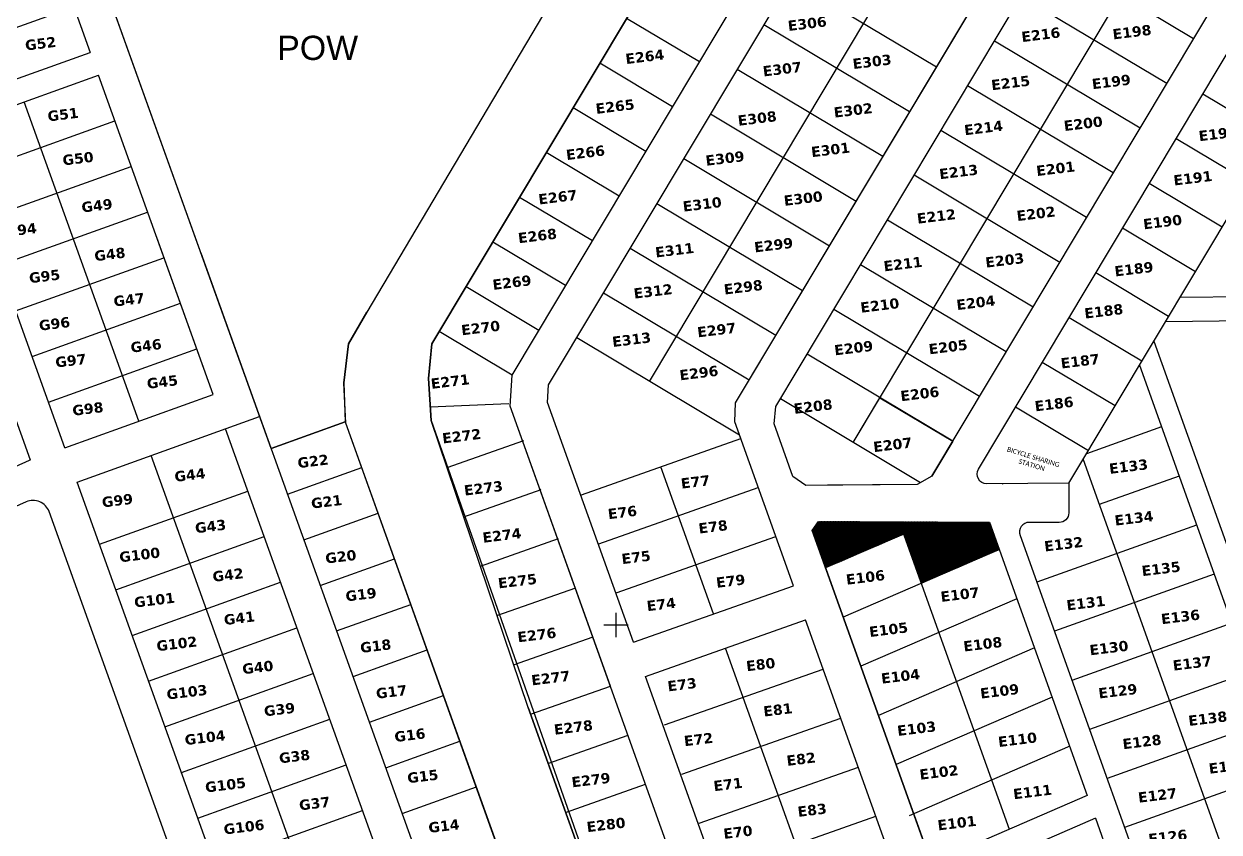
# Model space of a CAD drawing. Header units: millimetres. Extents: x 2359 to 301137, y 976657 to 981112.
# Drawn here: x 299552.7 to 300045.6, y 978915.2 to 979248.6 of the extents above; entities that cross this region are included whole.
import ezdxf
from ezdxf.enums import TextEntityAlignment as Align

# ---------------------------------------------------------------- set-up
doc = ezdxf.new("R2010")
doc.units = ezdxf.units.MM
doc.header["$MEASUREMENT"] = 0
doc.layers.add('Annotation - Text_Pen_No__86', color=7, linetype='Continuous', lineweight=20, true_color=0x5555ff)
for name, color, linetype in [('DESIGNNN', 7, 'Continuous'), ('NEW GRID', 7, 'Continuous'), ('Plines', 1, 'Continuous'), ('PLOTNOS', 7, 'Continuous')]:
    doc.layers.add(name, color=color, linetype=linetype)
doc.styles.get("Standard").update_dxf_attribs({"font": 'arial.ttf'})
pattern_1 = [(45, (20960.45515, 4365.00687), (-0.088388347648, 0.088388347648), [])]

msp = doc.modelspace()

# ---------------------------------------------------------------- hatches: boundary and pattern name
h = msp.add_hatch()
h.set_pattern_fill('ANSI31', color=3)
h.set_pattern_definition(pattern_1)
h.paths.add_polyline_path([(299950.97458, 979043.05489), (299913.74467, 979043.21385), (299922.81411, 979017.8668), (299955.00385, 979031.79401)])
h.paths.add_polyline_path([(300089.73963, 979206.50295), (300071.72592, 979206.34149), (300050.68351, 979171.15319), (300090.874, 979171.5176)])
h = msp.add_hatch()
h.set_pattern_fill('ANSI31', color=3)
h.set_pattern_definition(pattern_1)
h.paths.add_polyline_path([(299915.55569, 979038.15244), (299913.74467, 979043.21385), (299880.38162, 979043.3563), (299877.86342, 979039.60359), (299883.36596, 979024.22523)])

# ---------------------------------------------------------------- linework, layer by layer
at = {"color": 5}
for p, q in [((300021.87871, 979082.3573), (299990.97069, 979071.29809)), ((300029.12193, 979062.11413), (299996.16794, 979050.32285)), ((299956.44523, 979058.94452), (299955.97073, 979058.77474)), ((299913.74467, 979043.21385), (299959.10618, 978916.43858)), ((299950.97458, 979043.05489), (299991.29592, 978930.36579)), ((300036.36515, 979041.87097), (299970.45716, 979018.2884)), ((299877.86342, 979039.60359), (299926.91645, 978902.51137)), ((300043.60836, 979021.6278), (299977.70038, 978998.04523)), ((300043.60836, 979021.6278), (299977.70038, 978998.04523)), ((300050.85158, 979001.38463), (299984.94359, 978977.80207)), ((300058.09479, 978981.14146), (299992.18681, 978957.5589)), ((300065.33801, 978960.8983), (299999.43002, 978937.31573)), ((300072.58123, 978940.65513), (300006.67324, 978917.07256)), ((299994.67193, 978920.93061), (300052.73924, 978758.64545))]:
    msp.add_line(p, q, dxfattribs=at)
msp.add_lwpolyline([(299986.55275, 979405.13078), (299852.32766, 979336.30505), (299720.99397, 979116.68153), (299719.5223, 979102.35198), (299720.67975, 979085.0442), (299855.76472, 978700.64474), (299862.16364, 978682.76119), (299927.49021, 978574.583), (299950.84125, 978567.46436), (300253.67173, 978698.48697)], dxfattribs=at)
at = {"color": 2}
msp.add_lwpolyline([(299518.8794, 979214.92996), (299466.17032, 979361.75555, -0.414213562), (299468.58357, 979366.87182), (299522.23138, 979386.13091, -0.414213562), (299527.34765, 979383.71766), (299580.05673, 979236.89208)], format="xyb", dxfattribs=at)
msp.add_lwpolyline([(299654.65613, 979073.4838), (299585.7729, 979265.36384), (299825.36253, 979351.37439), (299694.07191, 979129.69996), (299686.612, 979116.60758), (299684.61035, 979100.61546), (299685.24479, 979084.46486)], close=True)
for points in [[(299643.97415, 979103.23936), (299579.01532, 979284.18763)], [(299512.12183, 979233.75375), (299573.29916, 979255.71587)], [(299518.8794, 979214.92996), (299580.05673, 979236.89208)], [(299522.25819, 979205.51806), (299583.43552, 979227.48018)], [(299630.73854, 979095.71363), (299583.43552, 979227.48018)], [(299600.14988, 979084.73257), (299552.84685, 979216.49912)], [(299569.56121, 979073.75151), (299522.25819, 979205.51806)], [(299529.01577, 979186.69427), (299590.19309, 979208.65639)], [(299555.44337, 979068.68333), (299508.14035, 979200.44988)], [(299535.77334, 979167.87048), (299596.95067, 979189.83259)], [(299542.53091, 979149.04668), (299603.70824, 979171.0088)], [(299549.28849, 979130.22289), (299610.46582, 979152.18501)], [(299805.23429, 978654.03565), (299625.74585, 979154.01582)], [(299556.04606, 979111.3991), (299617.22339, 979133.36122)], [(299562.80364, 979092.57531), (299623.98097, 979114.53742)], [(299574.62939, 979059.63367), (299649.92457, 979086.66397)], [(299732.86991, 978811.21811), (299635.80672, 979081.59578)], [(299654.65613, 979073.4838), (299685.24479, 979084.46486)], [(299555.44337, 979068.68333), (299554.88603, 979068.48325), (299495.98694, 979041.9275)], [(299702.28125, 978800.23705), (299605.21806, 979070.61473)], [(299661.41371, 979054.66), (299692.00237, 979065.64106)], [(299671.69258, 978789.25599), (299574.62939, 979059.63367)], [(299583.84411, 979033.9653), (299645.02144, 979055.92742)], [(299668.17128, 979035.83621), (299698.75994, 979046.81727)], [(299590.60169, 979015.1415), (299651.77901, 979037.10362)], [(299674.92885, 979017.01242), (299705.51752, 979027.99348)], [(299597.35926, 978996.31771), (299658.53659, 979018.27983)], [(299681.68643, 978998.18862), (299712.27509, 979009.16968)], [(299604.11684, 978977.49392), (299665.29416, 978999.45604)], [(299688.444, 978979.36483), (299719.03267, 978990.34589)], [(299610.87441, 978958.67013), (299672.05174, 978980.63224)], [(299695.20158, 978960.54104), (299725.79024, 978971.5221)], [(299617.63198, 978939.84633), (299678.80931, 978961.80845)], [(299701.95915, 978941.71724), (299732.54782, 978952.6983)], [(299624.38956, 978921.02254), (299685.56689, 978942.98466)], [(299708.71673, 978922.89345), (299739.30539, 978933.87451)], [(299631.14713, 978902.19875), (299692.32446, 978924.16086)]]:
    msp.add_lwpolyline(points, dxfattribs=at)
for points in [[(299630.73854, 979095.71363), (299607.47423, 979160.51833)], [(299891.2198, 978569.55245), (299833.91144, 978670.34141), (299745.58323, 978916.12091), (299685.43801, 979083.92665), (299684.61035, 979100.61546), (299686.612, 979116.60758), (299694.07191, 979129.69996)], [(299569.56121, 979073.75151), (299630.73854, 979095.71363)], [(299833.91144, 978670.34141), (299685.43801, 979083.92665)]]:
    msp.add_lwpolyline(points)
msp.add_lwpolyline([(299678.93294, 978603.9473), (299685.15302, 978603.01295), (299712.78719, 978618.72568), (299714.91288, 978624.46757), (299563.07112, 979047.4356, 0.437520368), (299553.60563, 979051.45182), (299354.61748, 978961.73432, 0.515160239), (299352.39956, 978950.55293)], format="xyb", close=True)
at = {"layer": 'DESIGNNN', "color": 5}
for p, q in [((300029.63873, 979135.96093), (300199.53345, 979137.50139)), ((299877.86342, 979039.60359), (299880.38162, 979043.3563)), ((299880.38162, 979043.3563), (299950.97458, 979043.05489)), ((299926.91645, 978902.51137), (299877.86342, 979039.60359)), ((299915.55569, 979038.15244), (299883.36596, 979024.22523)), ((299955.00385, 979031.79401), (299890.62437, 979003.93959)), ((299962.26226, 979011.50836), (299897.88279, 978983.65395)), ((299969.52067, 978991.22272), (299905.1412, 978963.3683)), ((299976.77909, 978970.93708), (299912.39962, 978943.08266)), ((299984.0375, 978950.65143), (299917.78421, 978921.98629)), ((299991.29592, 978930.36579), (299926.32158, 978902.254)), ((299994.67193, 978920.93061), (299930.29245, 978893.07619))]:
    msp.add_line(p, q, dxfattribs=at)
at = {"layer": 'DESIGNNN', "color": 7}
msp.add_line((300023.62593, 979125.906), (300119.8391, 979126.77838), dxfattribs=at)
at = {"layer": 'DESIGNNN', "color": 5}
for points in [[(299921.15779, 979058.62823), (299875.21621, 979058.21645), (299869.8688, 979061.94677), (299862.11605, 979083.61396), (299862.8214, 979090.81314), (300028.6719, 979368.1576), (300034.28978, 979373.40473), (300141.09975, 979427.75801), (300146.45886, 979425.99709), (300196.48904, 979326.30652), (300197.20146, 979322.52688), (300196.69738, 979226.46198), (300192.53601, 979222.57671), (300094.47186, 979221.61261), (300094.47186, 979221.61261), (300094.47186, 979221.61261)], [(299862.8214, 979090.81314), (300028.6719, 979368.1576), (300034.28978, 979373.40473), (300113.47083, 979413.69825)], [(299720.99397, 979116.68153), (299852.32766, 979336.30505), (299986.55275, 979405.13078)], [(299894.71636, 979075.95409), (300055.5873, 979344.97144), (300129.34447, 979382.50486)], [(299794.61088, 978975.44634), (299753.29506, 979090.91481), (299754.04184, 979103.75043), (299876.26999, 979308.14716), (299880.01396, 979311.16857), (300002.52243, 979373.98644)], [(299848.33809, 979077.59587), (299845.90403, 979084.39852), (299846.207, 979092.2563), (299996.5614, 979343.6873)], [(299894.71636, 979075.95409), (300055.5873, 979344.97144)], [(299927.21055, 979062.09709), (300085.6261, 979327.0084)], [(299769.09738, 979099.70047), (299886.96954, 979296.81286)], [(300035.09954, 979242.51508), (299975.02195, 979278.44116)], [(299810.73056, 979101.12621), (299910.04051, 979267.19783)], [(299929.04487, 979230.78239), (299868.96728, 979266.70847)], [(299846.207, 979092.2563), (299947.04713, 979260.88678)], [(300024.0651, 979224.06267), (299963.98751, 979259.98875)], [(299831.28291, 979232.91725), (299801.24411, 979250.88029)], [(299918.01043, 979212.32999), (299857.93284, 979248.25607)], [(300013.03066, 979205.61027), (299952.95307, 979241.53635)], [(299820.24847, 979214.46485), (299790.20967, 979232.42788)], [(299906.97599, 979193.87759), (299846.8984, 979229.80367)], [(300001.99623, 979187.15787), (299941.91864, 979223.08395)], [(300068.96809, 979201.72968), (300038.92929, 979219.69272)], [(299809.21403, 979196.01244), (299779.17523, 979213.97548)], [(299895.94155, 979175.42518), (299835.86396, 979211.35126)], [(299990.96179, 979168.70547), (299930.8842, 979204.63154)], [(300057.93365, 979183.27728), (300027.89485, 979201.24032)], [(299798.17959, 979177.56004), (299768.14079, 979195.52308)], [(299884.90711, 979156.97278), (299824.82952, 979192.89886)], [(299979.92735, 979150.25306), (299919.84976, 979186.17914)], [(300046.89921, 979164.82488), (300016.86042, 979182.78792)], [(299787.14515, 979159.10764), (299757.10636, 979177.07068)], [(299873.87267, 979138.52038), (299813.79508, 979174.44646)], [(299968.89291, 979131.80066), (299908.81532, 979167.72674)], [(300035.86477, 979146.37247), (300005.82598, 979164.33551)], [(299776.11071, 979140.65523), (299746.07192, 979158.61827)], [(299862.83824, 979120.06798), (299802.76064, 979155.99405)], [(299957.85847, 979113.34826), (299897.78088, 979149.27434)], [(300024.83033, 979127.92007), (299994.79154, 979145.88311)], [(299765.07627, 979122.20283), (299735.03748, 979140.16587)], [(299851.8038, 979101.61557), (299791.72621, 979137.54165)], [(299946.82403, 979094.89585), (299886.74644, 979130.82193)], [(300013.7959, 979109.46767), (299983.7571, 979127.43071)], [(299754.04184, 979103.75043), (299724.00304, 979121.71347)], [(299760.61382, 978966.57019), (299720.67975, 979085.0442), (299719.5223, 979102.35198), (299720.99397, 979116.68153)], [(299847.8641, 979078.92055), (299780.69177, 979119.08925)], [(299935.78959, 979076.44345), (299875.712, 979112.36953)], [(300002.76146, 979091.01527), (299972.72266, 979108.97831)], [(300012.78388, 979107.77532), (300079.82444, 978920.41196)], [(299720.30812, 979090.60136), (299752.69578, 979092.0932)], [(299940.00108, 978621.57221), (299893.93663, 978697.8531), (299753.29506, 979090.91481)], [(299804.04998, 978993.59059), (299768.70256, 979092.37872)], [(299922.45061, 979059.36915), (299864.67757, 979093.91713)], [(299894.71636, 979075.95409), (299905.7508, 979094.40649), (299935.78959, 979076.44345), (299927.21055, 979062.09709), (299921.15779, 979058.62823), (299884.15727, 979058.29659)], [(299991.72702, 979072.56286), (299961.68822, 979090.5259)], [(299870.06797, 979016.86571), (299845.90403, 979084.39852)], [(299727.2105, 979065.66916), (299758.86733, 979076.83001)], [(299782.60385, 979054.42079), (299848.33809, 979077.59587)], [(299837.05897, 979005.22815), (299815.32909, 979065.95831)], [(299989.52676, 979068.88346), (300046.87045, 978908.62068)], [(299734.07854, 979045.29348), (299766.01604, 979056.55327)], [(299789.75256, 979034.14406), (299855.58138, 979057.35248)], [(299796.90127, 979013.86732), (299862.82468, 979037.1091)], [(299740.94658, 979024.91779), (299773.16475, 979036.27654)], [(299926.91645, 978902.51137), (299880.08845, 979033.38513)], [(299804.04998, 978993.59059), (299870.06797, 979016.86571)], [(299747.81462, 979004.5421), (299780.31346, 979015.9998)], [(299809.10344, 978979.4673), (299875.12143, 979002.74242)], [(299925.8245, 978861.0387), (299875.12143, 979002.74242)], [(299754.68266, 978984.16641), (299787.46217, 978995.72307)], [(299892.8155, 978849.40114), (299842.11244, 978991.10486)], [(299816.91425, 978959.42399), (299882.36473, 978982.49903)], [(299859.8065, 978837.76358), (299809.10344, 978979.4673)], [(299859.8065, 978837.76358), (299809.10344, 978979.4673)], [(299859.8065, 978837.76358), (299809.10344, 978979.4673)], [(299761.60188, 978963.80878), (299794.61088, 978975.44634)], [(299909.65186, 978604.12259), (299862.16364, 978682.76119), (299760.61382, 978966.57019)], [(299824.06296, 978939.14726), (299889.60802, 978962.25564)], [(299768.84518, 978943.56539), (299801.85417, 978955.20295)], [(299831.21167, 978918.87052), (299896.85132, 978942.01225)], [(299776.08847, 978923.322), (299809.09747, 978934.95956)], [(299838.36038, 978898.59379), (299904.09461, 978921.76887)]]:
    msp.add_lwpolyline(points, dxfattribs=at)
at = {"layer": 'DESIGNNN', "color": 7}
for points in [[(299804.04998, 978993.59059), (299768.70256, 979092.37872), (299769.09738, 979099.70047), (299886.96954, 979296.81286), (299889.9643, 979299.41374), (299989.98876, 979350.70263)], [(299983.72956, 979059.18907), (300071.72829, 979206.34544)], [(299804.04998, 978993.59059), (299768.70256, 979092.37872)]]:
    msp.add_lwpolyline(points, dxfattribs=at)
for points in [[(299983.72956, 979059.18907), (299949.85578, 979058.88545, -0.585481484), (299946.38692, 979064.93821), (300091.79515, 979308.09796)], [(300018.76428, 979117.77608), (300115.19883, 978848.26313, 0.855359727), (300128.78595, 978850.84824), (300119.8391, 979126.77838)]]:
    msp.add_lwpolyline(points, format="xyb", dxfattribs=at)
at = {"layer": 'DESIGNNN', "color": 5}
msp.add_lwpolyline([(299983.72956, 979059.18907), (299983.67716, 979046.9153, -0.414213562), (299979.66011, 979042.93242), (299967.31707, 979042.98512, 0.520192063), (299963.53382, 979037.63758), (300013.91646, 978896.8294)], format="xyb", dxfattribs=at)
at = {"layer": 'NEW GRID', "color": 7}
for points in [[(299796.86685, 979005.6938), (299796.86685, 978995.6938)], [(299791.86685, 979000.6938), (299801.86685, 979000.6938)]]:
    msp.add_lwpolyline(points, dxfattribs=at)
at = {"layer": 'Plines', "color": 5}
msp.add_lwpolyline([(299760.61382, 978966.57019), (299862.16364, 978682.76119), (299927.49021, 978574.583), (299950.84125, 978567.46436), (300253.67173, 978698.48697), (300257.21256, 978711.5253), (300254.68222, 978979.51847)], dxfattribs=at)

# ---------------------------------------------------------------- texts
at = {"layer": 'Annotation - Text_Pen_No__86', "color": 7, "linetype": 'Continuous', "lineweight": 20, "char_height": 4.2341379, "attachment_point": 2, "rotation": 7.0324342}
for s, insert in [('\\A1;{\\fVerdana|b1|i0|c0|p34;E306}', (299875.49585, 979250.87068)), ('\\A1;{\\fVerdana|b1|i0|c0|p34;E216}', (299971.84011, 979246.30187)), ('\\A1;{\\fVerdana|b1|i0|c0|p34;E198}', (300009.4462, 979247.39421)), ('\\A1;{\\fVerdana|b1|i0|c0|p34;G52}', (299559.30657, 979242.61456)), ('\\A1;{\\fVerdana|b1|i0|c0|p34;E264}', (299808.5211, 979237.22111)), ('\\A1;{\\fVerdana|b1|i0|c0|p34;E303}', (299902.23551, 979235.16933)), ('\\A1;{\\fVerdana|b1|i0|c0|p34;E307}', (299865.17825, 979232.11057)), ('\\A1;{\\fVerdana|b1|i0|c0|p34;E215}', (299959.37765, 979226.42147)), ('\\A1;{\\fVerdana|b1|i0|c0|p34;E199}', (300000.91924, 979226.85841)), ('\\A1;{\\fVerdana|b1|i0|c0|p34;G51}', (299568.56258, 979213.35639)), ('\\A1;{\\fVerdana|b1|i0|c0|p34;E265}', (299796.23161, 979216.66857)), ('\\A1;{\\fVerdana|b1|i0|c0|p34;E302}', (299894.45304, 979215.11682)), ('\\A1;{\\fVerdana|b1|i0|c0|p34;E308}', (299854.86233, 979211.77378)), ('\\A1;{\\fVerdana|b1|i0|c0|p34;E200}', (299989.33135, 979209.5996)), ('\\A1;{\\fVerdana|b1|i0|c0|p34;E214}', (299948.22702, 979207.85187)), ('\\A1;{\\fVerdana|b1|i0|c0|p34;E192}', (300044.94829, 979205.39653)), ('\\A1;{\\fVerdana|b1|i0|c0|p34;E301}', (299885.11298, 979198.81953)), ('\\A1;{\\fVerdana|b1|i0|c0|p34;E266}', (299784.02854, 979197.62199)), ('\\A1;{\\fVerdana|b1|i0|c0|p34;E309}', (299841.57189, 979195.27363)), ('\\A1;{\\fVerdana|b1|i0|c0|p34;E213}', (299937.95096, 979189.7192)), ('\\A1;{\\fVerdana|b1|i0|c0|p34;E201}', (299977.96203, 979191.03001)), ('\\A1;{\\fVerdana|b1|i0|c0|p34;E191}', (300034.55809, 979187.1153)), ('\\A1;{\\fVerdana|b1|i0|c0|p34;E267}', (299772.62711, 979179.28745)), ('\\A1;{\\fVerdana|b1|i0|c0|p34;E300}', (299873.84113, 979178.73127)), ('\\A1;{\\fVerdana|b1|i0|c0|p34;G49}', (299582.55304, 979175.7756)), ('\\A1;{\\fVerdana|b1|i0|c0|p34;E310}', (299832.17176, 979176.34805)), ('\\A1;{\\fVerdana|b1|i0|c0|p34;E212}', (299928.76811, 979171.36807)), ('\\A1;{\\fVerdana|b1|i0|c0|p34;E202}', (299969.87239, 979172.46038)), ('\\A1;{\\fVerdana|b1|i0|c0|p34;E190}', (300022.05897, 979169.04307)), ('\\A1;{\\fVerdana|b1|i0|c0|p34;G94}', (299551.30165, 979165.79037)), ('\\A1;{\\fVerdana|b1|i0|c0|p34;E268}', (299764.224, 979163.30683)), ('\\A1;{\\fVerdana|b1|i0|c0|p34;E299}', (299861.63497, 979159.52534)), ('\\A1;{\\fVerdana|b1|i0|c0|p34;G48}', (299587.87781, 979155.69251)), ('\\A1;{\\fVerdana|b1|i0|c0|p34;E311}', (299820.80738, 979157.42249)), ('\\A1;{\\fVerdana|b1|i0|c0|p34;E211}', (299914.99375, 979151.70614)), ('\\A1;{\\fVerdana|b1|i0|c0|p34;E203}', (299956.9726, 979153.2354)), ('\\A1;{\\fVerdana|b1|i0|c0|p34;E189}', (300010.25121, 979149.60386)), ('\\A1;{\\fVerdana|b1|i0|c0|p34;G95}', (299560.95399, 979146.62756)), ('\\A1;{\\fVerdana|b1|i0|c0|p34;E269}', (299753.70186, 979144.06255)), ('\\A1;{\\fVerdana|b1|i0|c0|p34;E312}', (299811.92131, 979140.45115)), ('\\A1;{\\fVerdana|b1|i0|c0|p34;E298}', (299849.11956, 979142.14064)), ('\\A1;{\\fVerdana|b1|i0|c0|p34;G47}', (299595.77936, 979136.9778)), ('\\A1;{\\fVerdana|b1|i0|c0|p34;E210}', (299905.43529, 979134.637)), ('\\A1;{\\fVerdana|b1|i0|c0|p34;E204}', (299945.0438, 979135.73636)), ('\\A1;{\\fVerdana|b1|i0|c0|p34;E188}', (299997.80312, 979132.21958)), ('\\A1;{\\fVerdana|b1|i0|c0|p34;G96}', (299565.05108, 979127.0356)), ('\\A1;{\\fVerdana|b1|i0|c0|p34;E270}', (299740.78007, 979125.33173)), ('\\A1;{\\fVerdana|b1|i0|c0|p34;E297}', (299838.14551, 979124.4763)), ('\\A1;{\\fVerdana|b1|i0|c0|p34;E313}', (299803.05172, 979120.51672)), ('\\A1;{\\fVerdana|b1|i0|c0|p34;G46}', (299602.80298, 979117.97065)), ('\\A1;{\\fVerdana|b1|i0|c0|p34;E209}', (299894.65297, 979117.04726)), ('\\A1;{\\fVerdana|b1|i0|c0|p34;E205}', (299933.60133, 979117.487)), ('\\A1;{\\fVerdana|b1|i0|c0|p34;G97}', (299571.78206, 979111.8299)), ('\\A1;{\\fVerdana|b1|i0|c0|p34;E187}', (299988.06128, 979111.63257)), ('\\A1;{\\fVerdana|b1|i0|c0|p34;E296}', (299830.81733, 979106.74769)), ('\\A1;{\\fVerdana|b1|i0|c0|p34;G45}', (299609.5339, 979103.05738)), ('\\A1;{\\fVerdana|b1|i0|c0|p34;E271}', (299728.25085, 979103.2364)), ('\\A1;{\\fVerdana|b1|i0|c0|p34;E206}', (299921.93882, 979098.13826)), ('\\A1;{\\fVerdana|b1|i0|c0|p34;G98}', (299578.80568, 979091.94549)), ('\\A1;{\\fVerdana|b1|i0|c0|p34;E208}', (299877.91759, 979092.92525)), ('\\A1;{\\fVerdana|b1|i0|c0|p34;E186}', (299977.3117, 979093.95458)), ('\\A1;{\\fVerdana|b1|i0|c0|p34;E272}', (299732.96678, 979080.70615)), ('\\A1;{\\fVerdana|b1|i0|c0|p34;E207}', (299910.73414, 979077.1443)), ('\\A1;{\\fVerdana|b1|i0|c0|p34;G22}', (299671.66561, 979070.3349)), ('\\A1;{\\fVerdana|b1|i0|c0|p34;E133}', (300008.02308, 979068.1718)), ('\\A1;{\\fVerdana|b1|i0|c0|p34;G44}', (299620.91276, 979064.68098)), ('\\A1;{\\fVerdana|b1|i0|c0|p34;E77}', (299829.3847, 979061.82614)), ('\\A1;{\\fVerdana|b1|i0|c0|p34;E273}', (299741.9566, 979059.20671)), ('\\A1;{\\fVerdana|b1|i0|c0|p34;G99}', (299590.98702, 979054.12156)), ('\\A1;{\\fVerdana|b1|i0|c0|p34;G21}', (299677.2783, 979053.62952)), ('\\A1;{\\fVerdana|b1|i0|c0|p34;E76}', (299799.27531, 979049.22877)), ('\\A1;{\\fVerdana|b1|i0|c0|p34;E134}', (300010.27187, 979046.80945)), ('\\A1;{\\fVerdana|b1|i0|c0|p34;G43}', (299629.40654, 979043.46342)), ('\\A1;{\\fVerdana|b1|i0|c0|p34;E78}', (299836.65249, 979043.30061)), ('\\A1;{\\fVerdana|b1|i0|c0|p34;E274}', (299749.58737, 979039.74373)), ('\\A1;{\\fVerdana|b1|i0|c0|p34;E132}', (299981.2586, 979036.14639)), ('\\A1;{\\fVerdana|b1|i0|c0|p34;G100}', (299600.17217, 979031.71975)), ('\\A1;{\\fVerdana|b1|i0|c0|p34;G20}', (299683.12987, 979030.95792)), ('\\A1;{\\fVerdana|b1|i0|c0|p34;E75}', (299804.91157, 979030.70327)), ('\\A1;{\\fVerdana|b1|i0|c0|p34;E135}', (300021.44361, 979025.98316)), ('\\A1;{\\fVerdana|b1|i0|c0|p34;G42}', (299636.61639, 979023.43012)), ('\\A1;{\\fVerdana|b1|i0|c0|p34;E275}', (299755.96525, 979020.92179)), ('\\A1;{\\fVerdana|b1|i0|c0|p34;E79}', (299843.92028, 979020.92179)), ('\\A1;{\\fVerdana|b1|i0|c0|p34;E106}', (299899.49798, 979022.44038)), ('\\A1;{\\fVerdana|b1|i0|c0|p34;G101}', (299606.29555, 979013.06804)), ('\\A1;{\\fVerdana|b1|i0|c0|p34;G19}', (299691.44736, 979015.34861)), ('\\A1;{\\fVerdana|b1|i0|c0|p34;E74}', (299815.29408, 979011.28851)), ('\\A1;{\\fVerdana|b1|i0|c0|p34;E107}', (299938.49607, 979015.35545)), ('\\A1;{\\fVerdana|b1|i0|c0|p34;E131}', (299990.42949, 979011.8213)), ('\\A1;{\\fVerdana|b1|i0|c0|p34;E136}', (300029.4473, 979006.15655)), ('\\A1;{\\fVerdana|b1|i0|c0|p34;G41}', (299641.2911, 979005.61035)), ('\\A1;{\\fVerdana|b1|i0|c0|p34;E276}', (299763.97466, 978998.69116)), ('\\A1;{\\fVerdana|b1|i0|c0|p34;E105}', (299909.05481, 979000.87757)), ('\\A1;{\\fVerdana|b1|i0|c0|p34;G102}', (299615.4999, 978995.04079)), ('\\A1;{\\fVerdana|b1|i0|c0|p34;G18}', (299697.50892, 978994.09072)), ('\\A1;{\\fVerdana|b1|i0|c0|p34;E108}', (299947.89879, 978994.87078)), ('\\A1;{\\fVerdana|b1|i0|c0|p34;E130}', (299999.93383, 978993.32757)), ('\\A1;{\\fVerdana|b1|i0|c0|p34;E80}', (299856.30874, 978986.48764)), ('\\A1;{\\fVerdana|b1|i0|c0|p34;G40}', (299648.89779, 978985.30256)), ('\\A1;{\\fVerdana|b1|i0|c0|p34;E104}', (299913.9874, 978981.62504)), ('\\A1;{\\fVerdana|b1|i0|c0|p34;E277}', (299769.70283, 978980.90948)), ('\\A1;{\\fVerdana|b1|i0|c0|p34;E73}', (299823.86926, 978978.19577)), ('\\A1;{\\fVerdana|b1|i0|c0|p34;G103}', (299619.65977, 978975.08925)), ('\\A1;{\\fVerdana|b1|i0|c0|p34;G17}', (299704.04586, 978975.20801)), ('\\A1;{\\fVerdana|b1|i0|c0|p34;E109}', (299954.83521, 978975.46423)), ('\\A1;{\\fVerdana|b1|i0|c0|p34;E129}', (300003.60214, 978975.50028)), ('\\A1;{\\fVerdana|b1|i0|c0|p34;G39}', (299657.84157, 978967.92681)), ('\\A1;{\\fVerdana|b1|i0|c0|p34;E81}', (299863.40018, 978967.79322)), ('\\A1;{\\fVerdana|b1|i0|c0|p34;E138}', (300040.69259, 978964.17522)), ('\\A1;{\\fVerdana|b1|i0|c0|p34;G16}', (299711.62638, 978957.34671)), ('\\A1;{\\fVerdana|b1|i0|c0|p34;E278}', (299779.05749, 978960.55668)), ('\\A1;{\\fVerdana|b1|i0|c0|p34;E103}', (299920.61553, 978960.06221)), ('\\A1;{\\fVerdana|b1|i0|c0|p34;G104}', (299627.13945, 978956.32335)), ('\\A1;{\\fVerdana|b1|i0|c0|p34;E72}', (299830.65892, 978955.58155)), ('\\A1;{\\fVerdana|b1|i0|c0|p34;E110}', (299962.23033, 978955.49008)), ('\\A1;{\\fVerdana|b1|i0|c0|p34;E128}', (300013.55839, 978954.57636)), ('\\A1;{\\fVerdana|b1|i0|c0|p34;G38}', (299664.04563, 978948.53472)), ('\\A1;{\\fVerdana|b1|i0|c0|p34;E82}', (299872.98374, 978947.46875)), ('\\A1;{\\fVerdana|b1|i0|c0|p34;E102}', (299929.80714, 978942.00408)), ('\\A1;{\\fVerdana|b1|i0|c0|p34;E139}', (300049.11933, 978944.47229)), ('\\A1;{\\fVerdana|b1|i0|c0|p34;G15}', (299716.94873, 978940.33415)), ('\\A1;{\\fVerdana|b1|i0|c0|p34;E279}', (299786.29979, 978938.84705)), ('\\A1;{\\fVerdana|b1|i0|c0|p34;G105}', (299635.57062, 978936.77232)), ('\\A1;{\\fVerdana|b1|i0|c0|p34;E71}', (299842.8296, 978937.02163)), ('\\A1;{\\fVerdana|b1|i0|c0|p34;E111}', (299968.43574, 978933.94348)), ('\\A1;{\\fVerdana|b1|i0|c0|p34;E127}', (300019.96272, 978932.51579)), ('\\A1;{\\fVerdana|b1|i0|c0|p34;G37}', (299672.31769, 978929.14262)), ('\\A1;{\\fVerdana|b1|i0|c0|p34;E83}', (299877.52955, 978926.42309)), ('\\A1;{\\fVerdana|b1|i0|c0|p34;G106}', (299643.20639, 978919.44658)), ('\\A1;{\\fVerdana|b1|i0|c0|p34;G14}', (299725.6603, 978919.85262)), ('\\A1;{\\fVerdana|b1|i0|c0|p34;E280}', (299792.52226, 978920.3668)), ('\\A1;{\\fVerdana|b1|i0|c0|p34;E101}', (299937.25358, 978921.07751)), ('\\A1;{\\fVerdana|b1|i0|c0|p34;E70}', (299846.92085, 978917.33862)), ('\\A1;{\\fVerdana|b1|i0|c0|p34;E126}', (300024.21725, 978915.38952))]:
    msp.add_mtext(s, dxfattribs=dict(at, insert=insert))
for s, insert, width in [('\\A1;{\\fVerdana|b1|i0|c0|p34;G50}', (299574.74019, 979195.20142), 8.013298), ('\\A1;{\\fVerdana|b1|i0|c0|p34;E137}', (300034.28281, 978986.99638), 7.0208775)]:
    msp.add_mtext(s, dxfattribs=dict(at, insert=insert, width=width))
at = {"layer": 'DESIGNNN', "color": 7, "insert": (299934.6031, 979081.53185), "char_height": 2, "attachment_point": 1, "rotation": 342.9938762}
msp.add_mtext_dynamic_manual_height_columns('\\pxqc;{\\fCalibri|b0|i0|c0|p34;BICYCLE SHARING\\P STATION}', width=72.5961899, gutter_width=1000, heights=[0], dxfattribs=at)
at = {"layer": 'PLOTNOS', "color": 7}
msp.add_text('POW', height=10, dxfattribs=at).set_placement((299673.84588, 979238.74535), align=Align.MIDDLE_CENTER)

doc.saveas('drawing.dxf')
